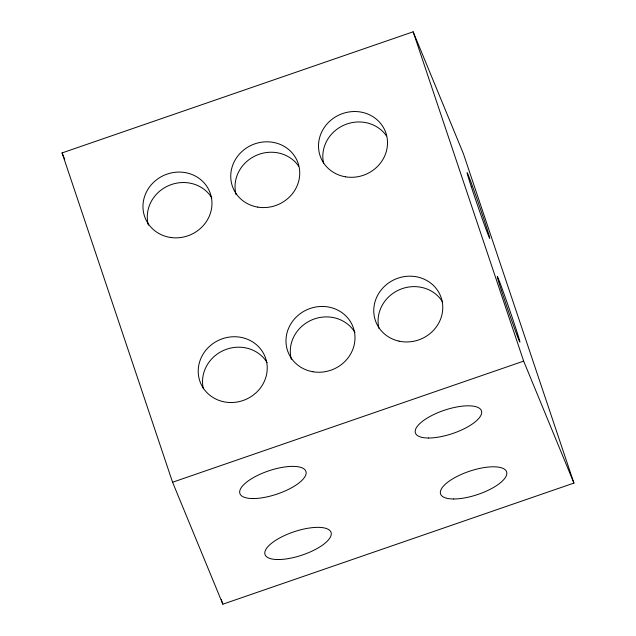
<?xml version="1.0" encoding="UTF-8"?>
<svg xmlns="http://www.w3.org/2000/svg" width="636" height="636" viewBox="0 0 636 636"><rect width="100%" height="100%" fill="white"/><g stroke="black" fill="none" stroke-linecap="round" stroke-linejoin="round"><path stroke-width="0.95" d="M62.074 152.918L413.154 31.8L463.421 153.761L573.926 483.082L222.846 604.2L172.579 482.239L62.074 152.918L64.721 159.342M172.579 482.239L523.659 361.121L573.926 483.082M413.154 31.8L523.659 361.121M221.272 599.494L222.846 604.2M203.361 388.787A34.829 32.555 -22.4 0 1 224.683 349.951A34.829 32.555 -22.4 0 1 267.12 362.631M148.355 225.12A34.829 32.555 -22.4 0 1 168.882 185.521A34.829 32.555 -22.4 0 1 211.82 197.899M323.621 163.484A34.829 32.555 -22.4 0 1 344.124 125.085A34.829 32.555 -22.4 0 1 386.426 135.897M378.929 328.343A34.829 32.555 -22.4 0 1 400.1 289.436A34.829 32.555 -22.4 0 1 442.592 301.965M291.336 359.34A34.829 32.555 -22.4 0 1 312.061 319.829A34.829 32.555 -22.4 0 1 354.928 332.421M236.083 194.68A34.829 32.555 -22.4 0 1 255.887 155.574A34.829 32.555 -22.4 0 1 298.658 166.171M471.244 186.563A34.829 0.779 71 0 0 489.704 238.381A34.829 0.779 71 0 0 474.488 191.857A34.829 0.779 71 0 0 471.244 186.563M222.425 401.459A34.829 32.555 -22.4 0 0 266.389 360.914A34.829 32.555 -22.4 0 0 209.347 346.517A34.829 32.555 -22.4 0 0 222.425 401.459M171.14 237.554A34.829 32.555 -22.4 0 0 210.007 192.565A34.829 32.555 -22.4 0 0 151.257 184.782A34.829 32.555 -22.4 0 0 171.14 237.554M313.007 371.766A34.829 32.555 -22.4 0 0 353.409 327.993A34.829 32.555 -22.4 0 0 295.064 318.286A34.829 32.555 -22.4 0 0 313.007 371.766M345.523 176.824A34.829 32.555 -22.4 0 0 385.925 133.051A34.829 32.555 -22.4 0 0 327.58 123.352A34.829 32.555 -22.4 0 0 345.523 176.824M399.05 341.15A34.829 32.555 -22.4 0 0 441.67 299.325A34.829 32.555 -22.4 0 0 384.072 286.733A34.829 32.555 -22.4 0 0 399.05 341.15M257.755 207.105A34.829 32.555 -22.4 0 0 298.149 163.333A34.829 32.555 -22.4 0 0 239.812 153.634A34.829 32.555 -22.4 0 0 257.755 207.105M428.513 438.005A34.829 12.346 -18.5 0 0 481.468 413.877A34.829 12.346 -18.5 0 0 435.382 413.782A34.829 12.346 -18.5 0 0 428.513 438.005M252.977 498.56A34.829 12.346 -18.5 0 0 305.932 474.44A34.829 12.346 -18.5 0 0 259.846 474.345A34.829 12.346 -18.5 0 0 252.977 498.56M453.651 498.982A34.829 12.346 -18.5 0 0 506.606 474.861A34.829 12.346 -18.5 0 0 460.52 474.766A34.829 12.346 -18.5 0 0 453.651 498.982M501.367 290.247A34.829 0.779 71 0 0 519.827 342.057A34.829 0.779 71 0 0 504.602 295.533A34.829 0.779 71 0 0 501.367 290.247M278.178 559.545A34.829 12.346 -18.5 0 0 331.07 535.385A34.829 12.346 -18.5 0 0 284.896 535.361A34.829 12.346 -18.5 0 0 278.178 559.545"/></g></svg>
